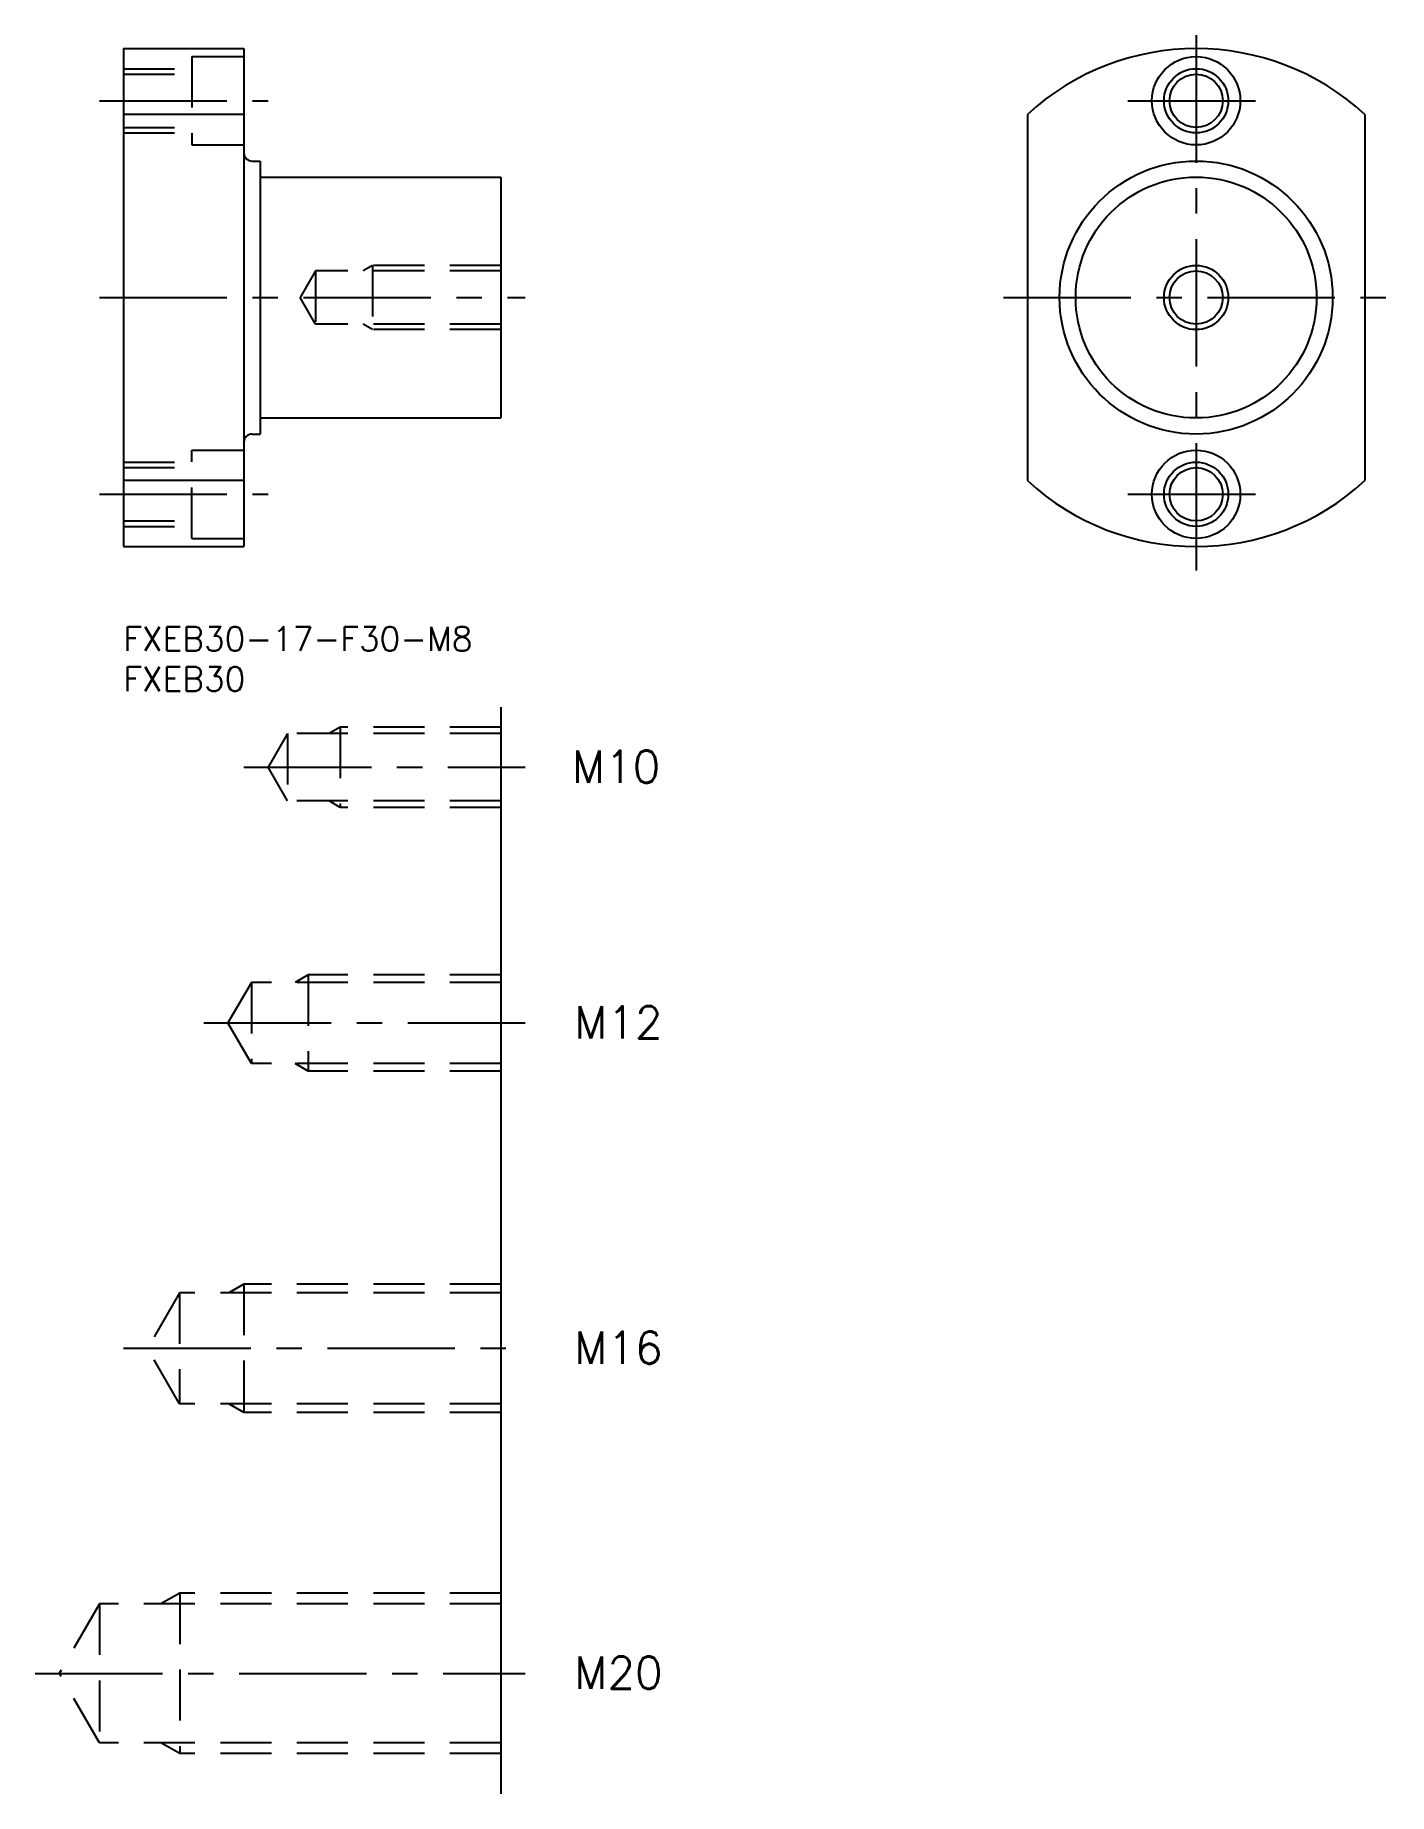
# Model space of a CAD drawing. Extents: x -11 to 158, y -145 to 74.
import ezdxf

# ---------------------------------------------------------------- set-up
doc = ezdxf.new("R2010")
doc.units = 0
doc.header["$LTSCALE"] = 0.5
doc.linetypes.add('CENTER', pattern=[50.8, 31.75, -6.35, 6.35, -6.35])
doc.linetypes.add('DASHED', pattern=[19.05, 12.7, -6.35])
for name, color, linetype in [('MSM_CENTER', 1, 'CENTER'), ('MSM_CONTINUOUS', 7, 'CONTINUOUS'), ('MSM_DASHED', 4, 'DASHED'), ('MSM_NARROW', 5, 'CONTINUOUS'), ('MSM_PART_NUMBER', 7, 'CONTINUOUS')]:
    doc.layers.add(name, color=color, linetype=linetype)
doc.styles.get("Standard").update_dxf_attribs({"font": 'txt.shx', "height": 3, "bigfont": 'bigfont.shx'})

# ---------------------------------------------------------------- blocks, each defined once
blk = doc.blocks.new('*U6')
at = {"layer": 'MSM_PART_NUMBER'}
blk.add_text('FXEB30-17-F30-M8', height=3, dxfattribs=at).set_placement((0, -3))
blk = doc.blocks.new('*U7')
at = {"layer": 'MSM_PART_NUMBER'}
blk.add_text('FXEB30', height=3, dxfattribs=at).set_placement((0, -8))

msp = doc.modelspace()

# ---------------------------------------------------------------- linework, layer by layer
at = {"layer": 'MSM_CENTER'}
for p, q in [((133.57, 73.67), (133.57, 7)), ((-3, 65.5), (18, 65.5)), ((125.07, 65.5), (142.07, 65.5)), ((-3, 41), (50, 41)), ((109.57, 41), (157.57, 41)), ((-3, 16.5), (18, 16.5)), ((125.07, 16.5), (142.07, 16.5)), ((15, -17.5), (50, -17.5)), ((10, -49.34), (50, -49.34)), ((0, -89.85), (50, -89.85)), ((-11, -130.33), (50, -130.33))]:
    msp.add_line(p, q, dxfattribs=at)
at = {"layer": 'MSM_CONTINUOUS'}
for p, q in [((0, 72), (15, 72)), ((0, 72), (0, 10)), ((15, 72), (15, 10)), ((15, 63.8), (0, 63.8)), ((112.57, 63.8), (112.57, 18.2)), ((154.57, 63.8), (154.57, 18.2)), ((16, 58), (17, 58)), ((17, 58), (17, 24)), ((15, 56.5), (15, 56.5)), ((17.2, 56), (47, 56)), ((47, 56), (47, 26)), ((15, 41), (15, 41)), ((17.2, 26), (47, 26)), ((16, 24), (17, 24)), ((15, 18.2), (0, 18.2)), ((0, 10), (15, 10)), ((47, -10), (47, -145.33))]:
    msp.add_line(p, q, dxfattribs=at)
for centre, radius in [((133.57, 65.5), 5.5), ((133.57, 65.5), 3.32), ((133.57, 41), 17), ((133.57, 41), 15), ((133.57, 41), 3.32), ((133.57, 16.5), 5.5), ((133.57, 16.5), 3.32)]:
    msp.add_circle(centre, radius, dxfattribs=at)
for centre, radius, start, end in [((133.57, 41), 31, 47.3577, 132.6423), ((16, 59), 1, 180, 270), ((17.2, 56.2), 0.2, 180, 270), ((17.2, 25.8), 0.2, 90, 180), ((16, 23), 1, 90, 180), ((133.57, 41), 31, 227.3577, 312.6423)]:
    msp.add_arc(centre, radius, start, end, dxfattribs=at)
at = {"layer": 'MSM_DASHED'}
for p, q in [((8.5, 71), (15, 71)), ((8.5, 71), (8.5, 60)), ((0, 69.5), (8.5, 69.5)), ((0, 68.82), (8.5, 68.82)), ((0, 62.18), (8.5, 62.18)), ((0, 61.5), (8.5, 61.5)), ((8.5, 60), (15, 60)), ((23.92, 44.32), (22, 41)), ((23.92, 44.32), (23.92, 37.68)), ((47, 44.32), (23.92, 44.32)), ((31, 45), (29.83, 44.32)), ((31, 45), (31, 37)), ((47, 45), (31, 45)), ((23.92, 37.68), (22, 41)), ((47, 37.68), (23.92, 37.68)), ((31, 37), (29.83, 37.68)), ((47, 37), (31, 37)), ((8.5, 22), (15, 22)), ((8.5, 11), (8.5, 22)), ((0, 20.5), (8.5, 20.5)), ((0, 19.82), (8.5, 19.82)), ((0, 13.18), (8.5, 13.18)), ((0, 12.5), (8.5, 12.5)), ((8.5, 11), (15, 11)), ((27, -12.5), (25.59, -13.31)), ((27, -12.5), (27, -22.5)), ((47, -12.5), (27, -12.5)), ((20.42, -13.31), (18, -17.5)), ((20.42, -13.31), (20.42, -21.69)), ((47, -13.31), (20.42, -13.31)), ((20.42, -21.69), (18, -17.5)), ((47, -21.69), (20.42, -21.69)), ((27, -22.5), (25.59, -21.69)), ((47, -22.5), (27, -22.5)), ((23, -43.34), (21.36, -44.29)), ((23, -43.34), (23, -55.34)), ((47, -43.34), (23, -43.34)), ((15.92, -44.29), (13, -49.34)), ((15.92, -44.29), (15.92, -54.39)), ((47, -44.29), (15.92, -44.29)), ((15.92, -54.39), (13, -49.34)), ((47, -54.39), (15.92, -54.39)), ((23, -55.34), (21.36, -54.39)), ((47, -55.34), (23, -55.34)), ((6.99, -82.94), (3, -89.85)), ((47, -82.94), (6.99, -82.94)), ((6.99, -82.94), (6.99, -96.77)), ((15, -81.85), (13.13, -82.94)), ((47, -81.85), (15, -81.85)), ((15, -81.85), (15, -97.85)), ((6.99, -96.77), (3, -89.85)), ((47, -96.77), (6.99, -96.77)), ((15, -97.85), (13.13, -96.77)), ((47, -97.85), (15, -97.85)), ((7, -120.33), (4.66, -121.68)), ((47, -120.33), (7, -120.33)), ((7, -120.33), (7, -140.33)), ((-3.01, -121.68), (-8, -130.33)), ((47, -121.68), (-3.01, -121.68)), ((-3.01, -121.68), (-3.01, -138.98)), ((-3.01, -138.98), (-8, -130.33)), ((47, -138.98), (-3.01, -138.98)), ((7, -140.33), (4.66, -138.98)), ((47, -140.33), (7, -140.33))]:
    msp.add_line(p, q, dxfattribs=at)
at = {"layer": 'MSM_NARROW'}
for centre in [(133.57, 65.5), (133.57, 41), (133.57, 16.5)]:
    msp.add_circle(centre, 4, dxfattribs=at)

# ---------------------------------------------------------------- block references
at = {"layer": 'MSM_CONTINUOUS'}
for name in ['*U6', '*U7']:
    msp.add_blockref(name, (0, 0), dxfattribs=at)

# ---------------------------------------------------------------- texts
at = {"layer": 'MSM_PART_NUMBER'}
for s, p in [('M10', (55.86, -19.42)), ('M12', (56.15, -51.26)), ('M16', (56.15, -91.77)), ('M20', (56.15, -132.25))]:
    msp.add_text(s, height=4, dxfattribs=at).set_placement(p)

doc.saveas('drawing.dxf')
